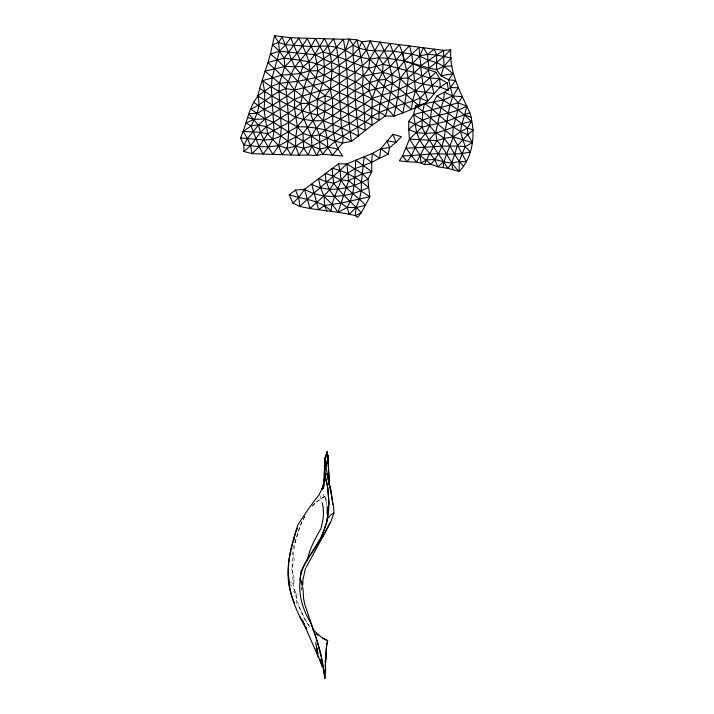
<?xml version="1.0" encoding="UTF-8"?>
<svg xmlns="http://www.w3.org/2000/svg" width="714" height="714" viewBox="0 0 714 714"><rect width="100%" height="100%" fill="white"/><g stroke="black" fill="none" stroke-linecap="round" stroke-linejoin="round"><path stroke-width="0.54" stroke-dasharray="3.57 2.68" d="M301.495 589.032L301.522 587.443M289.25 584.355L291.669 585.632L296.908 593.977L296.605 603.16C302.317 610.488 303.2 620.314 310.269 626.74M320.827 495.605L320.729 498.524L321.809 501.674M304.789 516.293C286.992 550.762 287.813 595.833 310.563 627.865M304.869 516.338C297.863 526.816 297.158 539.748 291.785 550.922L294.373 560.258L291.25 568.148L293.035 572.994L294.498 580.428L291.669 585.632M312.491 506.056L315.392 502.763L323.103 497.355L326.941 495.998M312.33 505.958L315.436 502.817M316.24 502.147L323.023 497.212L326.905 495.944M288.438 583.927L294.498 580.428M293.409 591.513L296.908 593.977M324.879 497.123L323.576 495.971L323.076 490.652M326.352 502.049L326.967 505.316M301.567 588.452L301.656 590.46"/><path stroke-width="1.07" d="M253.675 102.316C247.758 113.633 245.705 126.307 240.556 137.963L243.956 145.004L259.057 146.709L268.598 146.825L278.647 145.736L287.028 148.253L295.551 146.209L311.411 136.195L316.364 128.056L323.29 120.773L332.688 115.739L368.986 90.589L384.078 86.992L392.423 83.511L400.277 78.62L408.247 77.906C420.144 86.68 435.808 83.824 448.535 90.517L447.187 82.815C435.406 87.795 431.461 101.772 419.502 106.19C408.479 97.095 398.492 86.51 385.863 79.557L382.543 72.355L369.745 59.11L366.469 50.132L361.846 41.715L356.92 39.895L349.369 39.065L343.38 39.279L330.314 54.121L316.364 63.751L309.706 70.686L304.012 87.777L300.71 103.592L304.075 119.47L311.411 136.195L311.911 146.093L308.091 154.956L298.952 155.215L295.551 146.209L295.757 136.669L297.345 126.789L294.579 108.412L294.525 90.107L302.906 66.679C313.205 59.771 317.909 48.722 324.29 38.681C330.216 48.231 331.733 59.664 331.849 70.713C331.974 79.87 328.485 89.054 332.421 97.872C333.518 117.096 329.689 140.292 342.845 156.08L322.826 154.206L316.686 155.518L308.091 154.956L303.664 148.11L302.941 133.393L297.345 126.789L264.019 109.304L253.675 102.316L257.852 95.962L271.311 86.403L279.451 83.252L297.542 81.405L315.499 77.692L324.192 75.086L331.849 70.713L353.028 54.808L359.106 48.15L361.846 41.715L370.298 40.894L443.59 50.337L450.704 49.819C449.401 72.667 460.619 92.659 469.839 112.714C475.801 132.277 473.837 156.063 459.191 171.53L447.892 168.343L437.816 166.799L430.935 164.238L420.251 155.5L409.461 139.105L408.72 129.618L408.747 121.398L413.558 114.579L415.735 105.502L443.608 99.924L452.524 96.015L462.583 96.64L458.183 102.878C458.959 114.49 451.382 124.959 453.104 136.892C450.07 147.164 444.242 156.785 443.091 167.451M469.839 112.714L446.616 121.3L421.92 127.199L409.461 139.105L402.589 155.848L399.394 160.855L407.123 161.703L411.782 155.179L415.218 147.262L419.761 140.069L425.714 133.348L429.542 125.798L431.595 109.42L433.773 101.924L437.013 95.881L444.385 92.258L450.48 87.438L455.487 80.521L448.57 79.807L440.922 75.711L443.921 66.348L443.59 50.337L420.921 65.626L404.32 61.092L402.5 52.881L399.313 44.661L383.07 64.269L382.543 72.355L378.456 80.673L372.306 98.264L371.655 116.587L372.11 125.128L351.547 141.301L342.577 143.041L334.982 141.122L319.515 134.839L311.411 136.195L302.941 133.393L278.647 145.736L272.953 154.367L252.042 153.653L243.84 151.466L243.956 145.004L247.463 138.516L258.45 125.164L265.171 118.845L294.284 99.469L302.29 96.131L319.97 90.839L330.198 88.786L339.052 83.52L354.992 72.471L369.745 59.11L380.053 41.992L387.791 58.253L391.79 74.774L392.423 83.511L387.452 109.135L385.417 115.909L372.11 125.128C353.814 116.623 335.241 108.626 317.435 99.13C299.541 86.314 287.465 67.607 270.41 54.005L274.497 35.7L290.652 37.762L343.38 39.279C349.646 72.962 345.549 107.555 351.547 141.301C335.366 130.912 316.454 126.521 297.345 126.789L280.664 136.16L272.659 139.355L263.984 140.015L240.556 137.963M440.333 87.251L439.654 78.62L435.906 72.203L415.494 90.919L380.205 103.664L371.967 107.546L349.726 123.692L341.453 127.735L327.19 138.275L311.911 146.093L303.664 148.11L298.952 155.215L281.923 154.679L278.647 145.736L267.598 133.813L264.019 109.304L264.751 100.397L264.582 91.16L262.645 80.611L281.78 75.211L300.433 73.524L309.706 70.686L317.846 70.882L331.483 62.172L345.273 50.167L349.369 39.065L353.144 45.143L353.028 54.808L354.992 72.471L355.358 99.996L358.606 136.16L341.453 127.735L323.29 120.773L313.053 120.702L304.075 119.47L295.828 117.275L272.694 105.172L257.852 95.962C261.038 81.762 266.572 68.16 270.41 54.005L279.495 51.256L315.24 54.71L323.424 59.066L363.569 76.023L381.972 95.435L402.91 112.892L419.502 106.19L420.18 98.166L432.032 85.546L439.654 78.62L447.187 82.815M324.379 468.009L324.727 459.486L325.12 457.799L325.093 465.43L325.12 457.799L327.146 451.721L328.226 459.388L324.254 470.553L327.672 487.724L328.94 502.183L326.976 521.898L320.764 538.258L310.233 554.823L300.924 571.45L300.148 578.956L303.075 589.041L303.566 598.627L304.833 604.571L315.972 637.513L321.059 655.693L324.888 678.3L325.691 670.321L325.075 660.753L326.048 658.549C325.646 652.623 326.119 646.438 327.699 640.592L321.023 636.852L313 629.81M324.709 465.466L325.281 458.968M327.565 456.282L327.342 451.775L325.53 457.906M327.342 451.775L327.057 454.042L328.44 456.032C326.316 464.136 323.281 472.213 326.057 480.647C328.627 487.582 327.967 494.972 328.931 502.192C329.243 521.372 321.969 539.73 310.438 554.858C294.837 573.985 297.667 601.554 310.037 621.537C317.801 639.476 322.906 659.388 324.816 678.3L324.575 676.096M451.917 65.938L443.921 66.348L436.566 69.642L428.927 68.107L427.499 54.451L423.295 47.552L419.725 56.147L412.897 63.162L411.701 54.157L409.497 45.767L402.5 52.881L408.247 77.906L406.257 94.498L402.91 112.892L393.851 116.248L385.417 115.909C368.201 104.69 349.119 96.667 330.198 88.786L325.173 95.738L324.843 111.616L323.29 120.773L327.19 138.275L327.815 147.2L332.367 155.322L342.577 143.041L343.113 136.588L341.453 127.735L339.427 92.356L339.212 65.501L336.49 47.213L333.518 38.743L323.094 52.113L315.24 54.71L317.846 70.882L310.84 93.873L308.859 103.253L310.278 112.589L313.053 120.702L319.515 134.839L319.863 149.146L322.826 154.206C334.571 136.749 356.697 130.965 371.655 116.587C386.488 107.582 404.16 104.69 420.18 98.166L427.891 101.406L422.929 84.314L420.689 66.929L412.906 63.832L404.552 61.011L387.791 58.253L378.911 57.763L369.745 59.11L361.025 57.236L353.028 54.808L345.273 50.167L336.49 47.213L328.021 45.982L311.09 46.544L285.68 44.705L278.522 42.519L272.498 44.786L279.495 51.256L284.145 58.155L284.859 66.545L279.451 83.252L278.995 91.731L281.218 127.003L280.664 136.16L278.647 145.736M306.761 629.248C296.587 612.612 288.884 593.932 288.385 574.199C287.876 557.286 292.749 541.042 297.72 525.085C304.592 514.535 311.572 504.057 319.533 494.293M324.183 472.097L323.522 488.644L323.763 485.315M433.773 101.924L467.411 128.118L473.444 129.939L467.777 134.643L457.442 145.736L451.685 163.194L447.892 168.343C439.19 154.581 429.409 141.711 421.92 127.199L422.742 111.902L424.437 103.369C439.101 113.437 450.686 128.591 467.777 134.643L472.436 142.657L465.117 146.602C445.491 144.853 425.705 147.718 406.016 148.11L416.494 162.203L421.064 163.06L424.589 164.604L430.935 164.238C439.458 154.876 444.483 142.782 445.152 130.135C448.687 115.963 448.49 99.246 458.504 87.876L450.48 87.438L448.57 79.807L452.944 73.801C445.973 67.134 437.655 61.672 427.891 60.422C420.359 55.344 411.362 53.818 402.5 52.881C386.247 48.391 368.085 54.46 353.144 45.143L345.273 50.167M327.378 455.255L327.146 451.721L325.629 457.692M325.254 667.153L325.932 658.683M329.948 487.823L324.799 461.083L324.906 465.582L325.263 461.199M371.637 162.399L372.351 153.439L380.794 148.744L389.666 147.539L396.011 142.309L401.384 136.695L392.887 134.268L380.794 148.744L379.571 158.231L371.637 162.399L355.072 168.62L347.664 173.199L341.042 179.999L333.643 183.302C328.11 194.012 318.328 200.304 310.028 208.515L299.826 206.453L292.883 203.071L289.224 194.779L295.417 190.102L304.53 189.299C324.388 200.643 349.048 197.162 368.683 187.327L367.969 179.134L371.824 171.735L371.637 162.399L364.176 156.768L346.861 163.863L338.418 163.863L304.53 189.299L298.773 197.475L292.883 203.071M324.906 465.582L325.236 461.592L324.941 464.734M324.513 477.782L324.263 480.772L324.558 478.853M439.654 78.62L429.998 78.04L421.662 75.684L414.12 72.489L383.07 64.269L374.859 50.872L370.298 40.894L366.469 50.132L361.025 57.236L346.933 69.008L331.35 79.566L322.621 83.119L294.525 90.107L287.001 95.926L272.694 105.172L264.019 109.304L257.647 113.347L248.597 113.624L258.45 125.164L260.592 132.34L263.984 140.015L272.953 154.367L281.923 154.679L287.028 148.253C290.268 128.413 287.849 108.367 285.921 88.554L291.142 74.247L294.73 66.929L306.119 53.532L311.09 46.544L315.472 38.61L323.094 52.113L324.451 66.902L324.192 75.086L322.621 83.119L317.435 99.13L317.159 107.198L317.641 114.856L323.29 120.773M392.887 134.268L396.011 142.309L386.854 140.837L389.666 147.539L388.13 154.224L379.571 158.231L372.351 153.439L364.176 156.768L361.382 182.373L361.257 191.138L359.463 199.17L356.063 207.542L355.286 215.601L357.652 217.386L361.338 212.727L369.888 196.761L368.683 187.327C357.759 178.518 346.04 171.235 332.108 168.343L333.643 183.302C341.613 194.288 352.216 202.767 361.338 212.727L355.286 215.601C340.292 211.942 325.182 210.871 310.028 208.515L304.53 189.299M319.515 134.839C335.553 120.559 355.153 111.063 372.306 98.264L368.986 90.589L369.861 82.119L378.911 57.763L389.853 43.474L396.225 60.012L400.277 78.62L397.671 97.791L393.851 116.248C384.31 103.102 369.129 97.407 355.028 90.955C342.309 84.877 329.234 79.379 317.846 70.882M329.1 484.976L329.288 478.318L328.083 461.744M297.345 126.789C306.574 114.115 319.31 105.833 332.421 97.872C343.684 86.956 360.802 82.324 368.719 68.312L369.745 59.11M323.531 485.225L324.451 478.924M353.144 45.143L356.92 39.895C360.508 54.817 364.863 70.436 362.275 85.769C364.149 100.576 364.265 115.391 365.184 130.305L332.688 115.739L308.859 103.253L302.29 96.131L294.525 90.107L288.617 82.048L267.893 62.493L284.145 58.155C300.478 60.306 317.489 61.511 331.849 70.713C344.202 77.415 358.026 81.485 368.986 90.589M329.056 484.895L328.038 459.254M305.503 568.424L302.87 579.964L302.87 584.57L300.148 578.956M404.552 61.011L398.216 68.696L385.863 79.557C382.829 92.963 378.286 106.332 379.018 120.255L332.421 97.872L325.173 95.738L313.187 85.528L300.433 73.524L294.73 66.929L282.048 36.967L278.522 42.519L279.495 51.256L272.141 77.514L271.311 86.403L274.06 130.778L272.659 139.355L268.598 146.825L263.064 154.01L259.057 146.709L251.087 125.941C255.915 116.543 261.279 106.993 257.852 95.962M409.461 139.105L436.888 140.631L444.081 138.391L453.104 136.892L460.423 131.769L467.411 128.118L471.401 121.514L464.6 115.061L466.786 106.011L458.183 102.878L452.524 96.015L444.385 92.258L443.608 99.924L441.145 107.359L435.736 132.822L436.888 140.631C446.161 149.708 449.427 162.926 459.191 171.53L459.129 161.507L465.117 146.602L460.423 131.769L462.012 123.495L464.6 115.061L458.227 110.036L437.013 95.881M324.12 480.861L321.943 489.501L323.951 484.645L319.444 494.159M293.508 540.409L295.391 533.144L297.506 528.19M363.569 76.023L382.543 72.355L391.79 74.774L400.277 78.62L406.105 70.481L412.906 63.832L415.494 90.919L412.674 100.424L411.353 109.599C396.645 96.31 379.411 85.475 368.719 68.312C353.189 63.778 338.918 55.746 323.094 52.113M307.448 559.812C309.706 548.477 315.097 538.767 320.782 528.922C323.255 520.524 324.584 511.251 322.175 502.718M333.643 183.302L326.378 181.615L318.426 178.616L320.541 187.728L324.21 196.484L332.206 204.311L338.088 212.245L348.619 180.651L346.861 163.863L362.462 173.761L367.969 179.134C351.154 188.416 329.681 193.628 311.732 184.355L318.623 209.577L324.593 205.534L341.033 203.088L369.888 196.761L361.257 191.138L348.619 180.651L341.042 179.999L333.179 176.171L325.281 173.341C325.263 187.978 335.357 199.956 347.147 207.471L356.063 207.542L365.479 205.346C357.812 196.377 346.674 190.709 341.042 179.999L340.159 171.048L338.418 163.863M293.534 540.534L294.427 537.785M294.391 537.847C287.135 558.509 284.707 583.052 294.614 603.312M341.042 179.999C338.017 190.477 331.76 199.875 331.109 211.023C320.077 199.893 303.361 199.429 289.224 194.779M331.591 496.257L333.634 507.235L333.947 513.054L330.743 522.032L306.163 567.335M424.589 164.604L426.303 159.998L436.888 140.631M329.966 522.853L322.942 536.741M338.088 212.245L347.147 207.471C355.349 192.985 354.894 176.162 355.759 160.106L371.824 171.735L362.462 173.761L348.619 180.651M465.117 146.602L470.401 151.957C460.012 154.456 449.213 154.447 438.61 153.715C426.517 153.733 414.754 155.973 402.589 155.848L407.123 161.703L416.494 162.203C422.242 151.975 426.713 140.783 435.736 132.822C448.133 130.483 458.932 123.317 471.401 121.514M337.41 148.824L327.815 147.2L319.863 149.146L316.686 155.518L311.911 146.093L295.757 136.669L273.471 122.281L265.171 118.845L250.801 109.126C263.279 103.717 272.81 93.079 285.921 88.554L294.525 90.107M303.664 148.11L295.551 146.209L291.116 154.974L287.028 148.253M324.834 671.571L325.254 668.982M325.173 95.738L308.859 103.253L302.504 110.929L295.828 117.275L288.84 122.549L267.598 133.813L259.057 146.709L252.042 153.653L250.516 145.718L247.463 138.516L243.179 131.385L251.087 125.941C269.276 121.246 281.262 138.498 295.551 146.209M302.941 133.393L317.641 114.856C341.676 105.431 358.366 79.852 385.863 79.557M284.145 58.155L298.863 38.172C303.727 48.534 309.814 58.869 309.706 70.686L315.499 77.692L330.198 88.786M327.066 519.167L330.814 514.839L333.947 513.054M443.921 66.348L451.275 57.905C440.841 56.299 430.176 52.292 419.725 56.147L420.921 65.626L428.927 68.107L443.956 56.674L450.704 49.819M402.5 52.881L390.139 66.509L382.543 72.355M346.861 163.863C331.715 178.554 314.794 191.414 299.826 206.453L298.773 197.475L295.417 190.102M279.495 51.256L285.68 44.705L290.652 37.762L302.906 66.679L309.706 70.686M285.921 88.554L264.939 71.123L284.859 66.545C293.427 58.155 301.147 48.784 307.225 38.422L315.24 54.71M356.063 207.542L349.146 214.352L347.147 207.471M404.32 61.092L419.118 47.338L419.725 56.147M408.247 77.906L420.689 66.929L435.906 72.203M243.84 151.466L250.516 145.718L260.592 132.34L266.518 126.494L287.938 113.472L300.71 103.592L308.859 103.253M415.735 105.502L453.104 136.892L466.278 161.757L459.129 161.507L451.685 163.194L443.68 161.775L437.816 166.799L434.728 159.4L424.339 147.209L419.761 140.069L416.646 132.733L413.558 114.579L458.183 102.878M427.499 54.451L434.237 49.177L436.673 54.933L436.566 69.642L440.922 75.711L452.944 73.801M466.786 106.011C448.597 116.935 423.893 113.339 408.72 129.618L416.646 132.733L425.714 133.348L435.736 132.822C450.275 139.132 452.935 156.375 463.779 166.389M265.171 118.845L253.872 119.461L245.946 123.094L251.087 125.941M368.719 68.312L383.07 64.269M372.306 98.264C392.441 92.124 413.558 85.778 428.436 70.061L433.987 93.525L415.494 90.919L407.364 85.689L400.277 78.62M302.906 66.679L284.859 66.545M243.179 131.385L260.592 132.34L267.598 133.813M443.68 161.775L434.728 159.4L426.303 159.998L421.064 163.06L420.251 155.5M453.104 136.892L472.436 142.657M247.651 117.56L253.872 119.461M317.641 114.856C295.721 111.089 277.853 99.692 259.271 88.188M464.6 115.061L471.213 117.23M311.911 146.093L319.863 149.146M408.747 121.398L421.92 127.199M322.585 638.423L327.628 640.717L326.664 645.34L325.887 657.764M413.558 114.579L422.251 119.845L429.542 125.798L435.736 132.822M327.815 147.2L311.411 136.195M300.71 103.592C288.028 95.89 274.417 89.83 262.645 80.611M380.794 148.744L388.13 154.224M316.364 633.996L318.042 635.406M318.881 657.192L317.694 655.63L316.855 649.258M415.494 90.919L420.18 98.166M274.497 35.7L278.522 42.519M306.627 629.016L305.512 627.115L306.601 629.052M299.818 616.682L304.155 624.804M302.62 621.019L304.342 624.714L302.111 619.859L322.273 665.939M322.505 665.234L319.836 659.317L321.702 663.458M326.896 211.273L324.593 205.534L324.21 196.484M317.427 651.338L316.257 648.285L318.025 653.274M320.05 659.388L322.103 666.528M326.744 473.525L331.519 493.686L332.769 504.423M450.48 87.438L452.524 96.015M316.945 649.187L317.382 651.15M331.519 493.686L329.922 486.145M330.127 488.84L331.171 494.142M315.713 642.421L317.766 653.944L316.882 648.205M451.685 163.194L452.881 169.539M325.53 497.694L326.146 500.96M288.385 574.199L289.081 582.312M325.057 461.762L325.307 465.43M467.411 128.118L467.777 134.643M327.173 506.404L327.19 514.223"/></g></svg>
